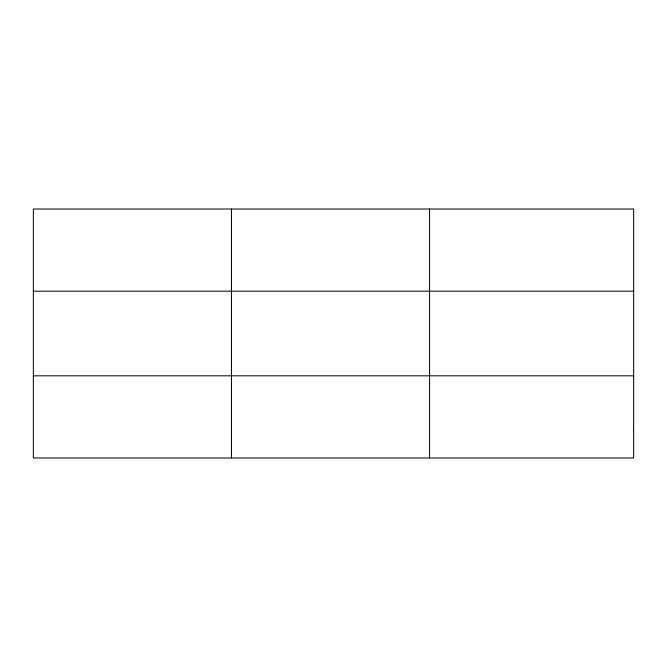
<?xml version="1.0" encoding="UTF-8"?>
<svg xmlns="http://www.w3.org/2000/svg" width="667" height="667" viewBox="0 0 667 667"><rect width="100%" height="100%" fill="white"/><g stroke="black" fill="none" stroke-linecap="round" stroke-linejoin="round"><path stroke-width="1" d="M231.449 457.979L231.449 209.021M429.548 457.979L429.548 209.021M33.35 291.179L633.65 291.179M33.35 375.821L633.65 375.821M633.65 430.599L633.65 457.979L33.35 457.979L33.35 209.021L633.65 209.021L633.65 430.599"/></g></svg>
